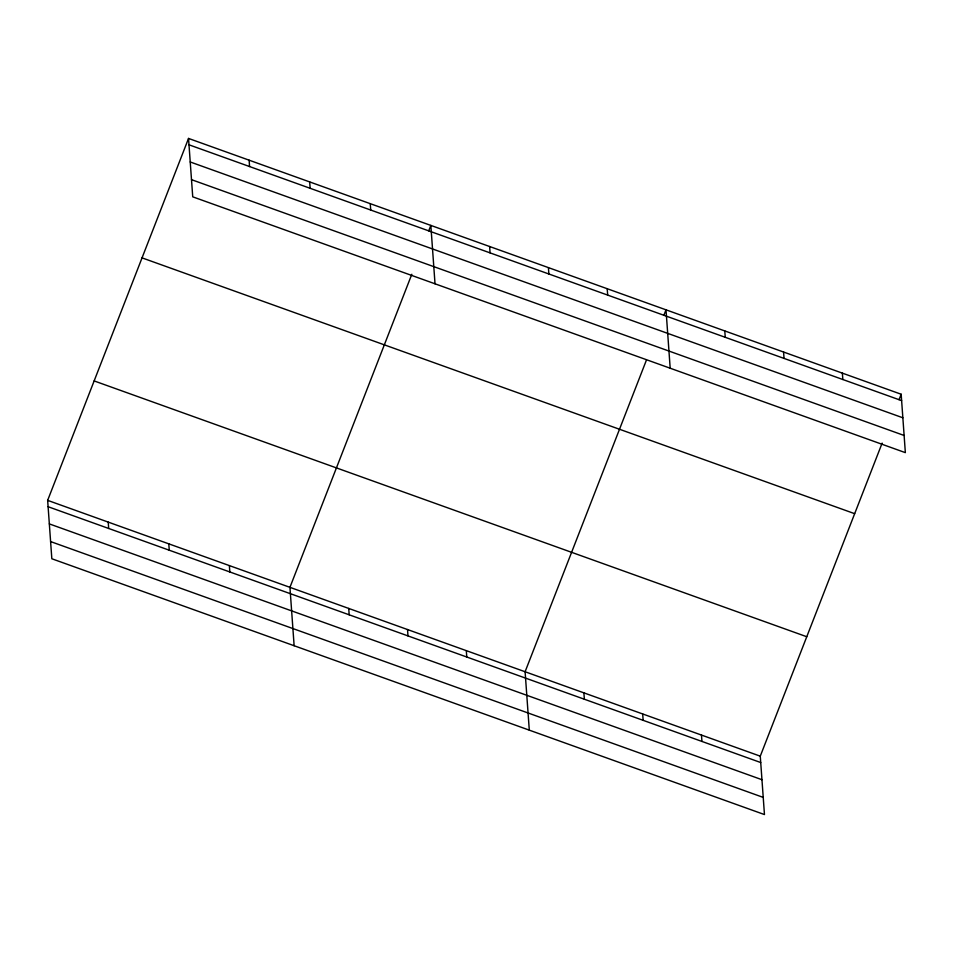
<?xml version="1.0" encoding="UTF-8"?>
<svg xmlns="http://www.w3.org/2000/svg" width="953" height="953" viewBox="0 0 953 953"><rect width="100%" height="100%" fill="white"/><g stroke="black" fill="none" stroke-linecap="round" stroke-linejoin="round"><path stroke-width="1.43" d="M882.144 443.109L760.268 756.17L764.461 814.565L51.831 558.756L47.65 500.361L188.539 138.435L901.169 394.244L905.35 452.639L192.732 196.83L188.539 138.435M411.815 274.273L289.938 587.334L294.132 645.729M428.719 230.84L430.839 225.408L435.021 283.803M646.456 360.043L525.103 671.746L529.296 730.141M663.884 315.264L666.004 309.832L670.185 368.227M899.048 399.676L901.169 394.244M189.004 144.808L901.621 400.617M190.231 161.974L902.848 417.783M191.505 179.664L904.123 435.473M142.045 257.87L854.674 513.679M94.144 380.926L806.762 636.735M47.65 500.361L760.268 756.17M48.103 506.722L760.732 762.543M49.342 523.9L761.959 779.709M50.604 541.578L763.222 797.399M842.369 373.147L842.833 379.508M783.58 352.038L784.033 358.411M724.792 330.929L725.245 337.302M701.479 735.061L701.932 741.434M642.691 713.964L643.144 720.325M607.204 288.723L607.669 295.096M583.891 692.855L584.356 699.228M548.416 267.626L548.868 273.987M489.628 246.517L490.08 252.89M466.315 650.649L466.767 657.01M407.527 629.54L407.979 635.913M370.264 203.668L370.717 210.041M348.727 608.443L349.191 614.804M309.689 181.928L310.142 188.289M249.114 160.175L249.579 166.549M229.363 565.594L229.828 571.955M168.8 543.841L169.253 550.215M108.225 522.101L108.678 528.474"/></g></svg>
